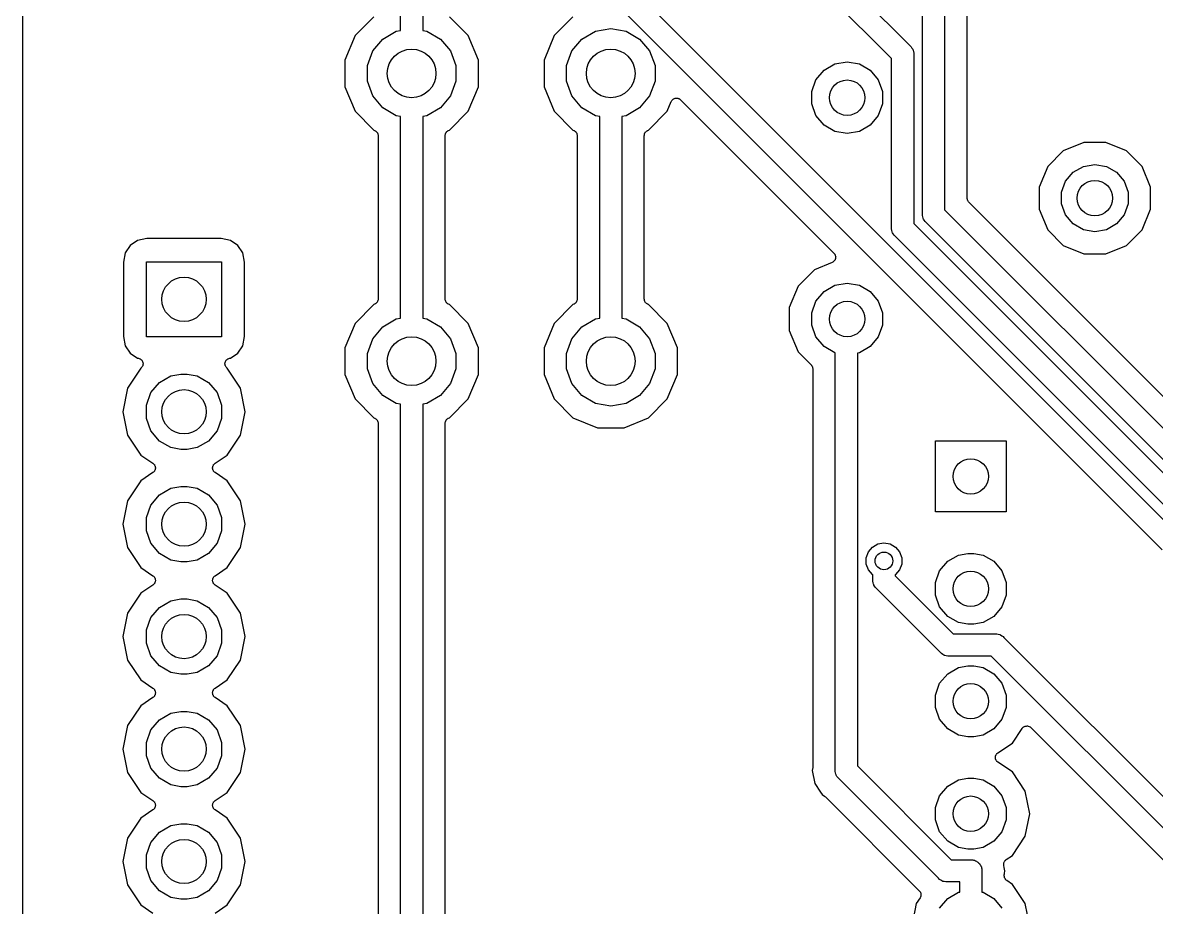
# Model space of a CAD drawing. Extents: x 137.1 to 186.2, y -96.2 to -47.4.
# Drawn here: x 137.07 to 162.69, y -79.2 to -59.22 of the extents above; entities that cross this region are included whole.
import ezdxf

# ---------------------------------------------------------------- set-up
doc = ezdxf.new("R2010")
doc.units = 0
doc.header["$MEASUREMENT"] = 0
doc.layers.add('BLACK', color=7, linetype='CONTINUOUS')

msp = doc.modelspace()

# ---------------------------------------------------------------- linework, layer by layer
at = {"layer": 'BLACK', "linetype": 'CONTINUOUS'}
for p, q in [((137.07, -96.1025), (137.07, -47.5725)), ((149.518, -52.1355), (157.125, -59.743)), ((156.706, -60.0311), (149.164, -52.4891)), ((146.909, -54.5071), (163.243, -70.8414)), ((162.824, -71.1295), (146.585, -54.8907)), ((145.61, -59.3942), (145.61, -57.869)), ((146.11, -57.7763), (146.11, -59.3942)), ((157.406, -63.5384), (157.406, -58.3541)), ((157.906, -58.2614), (157.906, -63.4457)), ((158.414, -63.1827), (158.414, -58.3377)), ((145.006, -59.0871), (144.582, -59.5113)), ((147.138, -59.5113), (146.714, -59.0871)), ((149.506, -59.0871), (149.082, -59.5113)), ((145.207, -59.5876), (145.513, -59.4113)), ((145.513, -59.4113), (145.61, -59.3942)), ((146.11, -59.3942), (146.207, -59.4113)), ((146.207, -59.4113), (146.513, -59.5876)), ((149.707, -59.5876), (150.013, -59.4113)), ((150.013, -59.4113), (150.36, -59.3501)), ((150.36, -59.3501), (150.707, -59.4113)), ((150.707, -59.4113), (151.013, -59.5876)), ((144.582, -59.5113), (144.352, -60.0655)), ((144.981, -59.8578), (145.207, -59.5876)), ((146.513, -59.5876), (146.739, -59.8578)), ((147.368, -60.0655), (147.138, -59.5113)), ((149.082, -59.5113), (148.852, -60.0655)), ((149.481, -59.8578), (149.707, -59.5876)), ((151.013, -59.5876), (151.239, -59.8578)), ((144.86, -60.1892), (144.981, -59.8578)), ((146.739, -59.8578), (146.86, -60.1892)), ((149.36, -60.1892), (149.481, -59.8578)), ((151.239, -59.8578), (151.36, -60.1892)), ((157.125, -59.743), (157.15, -59.7643)), ((157.15, -59.7643), (157.167, -59.793)), ((157.167, -59.793), (157.186, -59.8202)), ((157.186, -59.8202), (157.189, -59.831)), ((157.189, -59.831), (157.195, -59.8407)), ((157.195, -59.8407), (157.2, -59.8733)), ((157.2, -59.8733), (157.209, -59.9054)), ((157.209, -59.9054), (157.206, -59.9384)), ((157.206, -59.9384), (157.206, -63.7537)), ((144.352, -60.0655), (144.352, -60.6655)), ((144.86, -60.5418), (144.86, -60.1892)), ((146.86, -60.1892), (146.86, -60.5418)), ((147.368, -60.6655), (147.368, -60.0655)), ((148.852, -60.0655), (148.852, -60.6655)), ((149.36, -60.5418), (149.36, -60.1892)), ((151.36, -60.1892), (151.36, -60.5418)), ((155.18, -60.2907), (155.424, -60.1496)), ((155.424, -60.1496), (155.702, -60.1007)), ((155.702, -60.1007), (155.98, -60.1496)), ((155.98, -60.1496), (156.224, -60.2907)), ((156.706, -63.8464), (156.706, -60.0311)), ((154.998, -60.5068), (155.18, -60.2907)), ((156.224, -60.2907), (156.406, -60.5068)), ((144.352, -60.6655), (144.582, -61.2197)), ((144.981, -60.8732), (144.86, -60.5418)), ((146.86, -60.5418), (146.739, -60.8732)), ((147.138, -61.2197), (147.368, -60.6655)), ((148.852, -60.6655), (149.082, -61.2197)), ((149.481, -60.8732), (149.36, -60.5418)), ((151.36, -60.5418), (151.239, -60.8732)), ((154.902, -60.7719), (154.998, -60.5068)), ((156.406, -60.5068), (156.502, -60.7719)), ((145.207, -61.1434), (144.981, -60.8732)), ((146.739, -60.8732), (146.513, -61.1434)), ((149.707, -61.1434), (149.481, -60.8732)), ((151.239, -60.8732), (151.013, -61.1434)), ((151.742, -60.9769), (151.748, -60.971)), ((151.748, -60.971), (151.753, -60.964)), ((151.753, -60.964), (151.764, -60.9555)), ((151.764, -60.9555), (151.773, -60.9457)), ((151.773, -60.9457), (151.781, -60.9422)), ((151.781, -60.9422), (151.788, -60.9371)), ((151.788, -60.9371), (151.801, -60.9329)), ((151.801, -60.9329), (151.813, -60.9271)), ((151.813, -60.9271), (151.822, -60.9264)), ((151.822, -60.9264), (151.83, -60.9238)), ((151.83, -60.9238), (151.844, -60.9245)), ((151.844, -60.9245), (151.857, -60.9232)), ((151.857, -60.9232), (151.865, -60.9254)), ((151.865, -60.9254), (151.874, -60.9258)), ((151.874, -60.9258), (151.887, -60.9311)), ((151.887, -60.9311), (151.9, -60.9347)), ((151.9, -60.9347), (151.907, -60.9395)), ((151.907, -60.9395), (151.915, -60.9426)), ((151.915, -60.9426), (151.925, -60.952)), ((151.925, -60.952), (151.936, -60.96)), ((151.936, -60.96), (155.406, -64.4298)), ((154.902, -61.0541), (154.902, -60.7719)), ((156.502, -60.7719), (156.502, -61.0541)), ((144.582, -61.2197), (145.006, -61.6439)), ((145.513, -61.3197), (145.207, -61.1434)), ((146.513, -61.1434), (146.207, -61.3197)), ((146.714, -61.6439), (147.138, -61.2197)), ((149.082, -61.2197), (149.506, -61.6439)), ((150.013, -61.3197), (149.707, -61.1434)), ((151.013, -61.1434), (150.707, -61.3197)), ((151.214, -61.6439), (151.638, -61.2197)), ((151.638, -61.2197), (151.729, -61.0012)), ((151.729, -61.0012), (151.736, -60.9895)), ((151.736, -60.9895), (151.742, -60.9769)), ((154.998, -61.3192), (154.902, -61.0541)), ((156.502, -61.0541), (156.406, -61.3192)), ((145.61, -61.3368), (145.513, -61.3197)), ((145.61, -65.8942), (145.61, -61.3368)), ((146.207, -61.3197), (146.11, -61.3368)), ((146.11, -61.3368), (146.11, -65.8942)), ((150.11, -61.3368), (150.013, -61.3197)), ((150.11, -65.8942), (150.11, -61.3368)), ((150.707, -61.3197), (150.61, -61.3368)), ((150.61, -61.3368), (150.61, -65.8942)), ((155.18, -61.5353), (154.998, -61.3192)), ((156.406, -61.3192), (156.224, -61.5353)), ((145.006, -61.6439), (145.024, -61.6513)), ((145.024, -61.6513), (145.031, -61.6558)), ((145.031, -61.6558), (145.039, -61.6586)), ((145.039, -61.6586), (145.049, -61.6676)), ((145.049, -61.6676), (145.061, -61.675)), ((145.061, -61.675), (145.066, -61.6816)), ((145.066, -61.6816), (145.072, -61.687)), ((145.072, -61.687), (145.079, -61.699)), ((145.079, -61.699), (145.088, -61.71)), ((145.088, -61.71), (145.09, -61.718)), ((145.09, -61.718), (145.094, -61.7252)), ((145.094, -61.7252), (145.097, -61.7388)), ((145.097, -61.7388), (145.101, -61.7521)), ((146.619, -61.7521), (146.623, -61.7388)), ((146.623, -61.7388), (146.626, -61.7252)), ((146.626, -61.7252), (146.63, -61.718)), ((146.63, -61.718), (146.632, -61.71)), ((146.632, -61.71), (146.641, -61.699)), ((146.641, -61.699), (146.648, -61.687)), ((146.648, -61.687), (146.654, -61.6816)), ((146.654, -61.6816), (146.659, -61.675)), ((146.659, -61.675), (146.671, -61.6676)), ((146.671, -61.6676), (146.681, -61.6586)), ((146.681, -61.6586), (146.689, -61.6558)), ((146.689, -61.6558), (146.696, -61.6513)), ((146.696, -61.6513), (146.714, -61.6439)), ((149.506, -61.6439), (149.524, -61.6513)), ((149.524, -61.6513), (149.531, -61.6558)), ((149.531, -61.6558), (149.538, -61.6586)), ((149.538, -61.6586), (149.549, -61.6676)), ((149.549, -61.6676), (149.561, -61.675)), ((149.561, -61.675), (149.566, -61.6816)), ((149.566, -61.6816), (149.572, -61.687)), ((149.572, -61.687), (149.579, -61.699)), ((149.579, -61.699), (149.588, -61.71)), ((149.588, -61.71), (149.59, -61.718)), ((149.59, -61.718), (149.594, -61.7252)), ((149.594, -61.7252), (149.597, -61.7388)), ((149.597, -61.7388), (149.601, -61.7521)), ((151.119, -61.7521), (151.123, -61.7388)), ((151.123, -61.7388), (151.126, -61.7252)), ((151.126, -61.7252), (151.13, -61.718)), ((151.13, -61.718), (151.132, -61.71)), ((151.132, -61.71), (151.141, -61.699)), ((151.141, -61.699), (151.148, -61.687)), ((151.148, -61.687), (151.154, -61.6816)), ((151.154, -61.6816), (151.159, -61.675)), ((151.159, -61.675), (151.171, -61.6676)), ((151.171, -61.6676), (151.181, -61.6586)), ((151.181, -61.6586), (151.189, -61.6558)), ((151.189, -61.6558), (151.196, -61.6513)), ((151.196, -61.6513), (151.214, -61.6439)), ((155.424, -61.6764), (155.18, -61.5353)), ((155.702, -61.7253), (155.424, -61.6764)), ((155.98, -61.6764), (155.702, -61.7253)), ((156.224, -61.5353), (155.98, -61.6764)), ((145.101, -61.7521), (145.101, -61.7604)), ((145.101, -61.7604), (145.102, -61.7686)), ((145.102, -61.7686), (145.102, -65.4624)), ((146.618, -61.7686), (146.619, -61.7604)), ((146.618, -65.4624), (146.618, -61.7686)), ((146.619, -61.7604), (146.619, -61.7521)), ((149.601, -61.7521), (149.601, -61.7604)), ((149.601, -61.7604), (149.602, -61.7686)), ((149.602, -61.7686), (149.602, -65.4624)), ((151.118, -61.7686), (151.119, -61.7604)), ((151.118, -65.4624), (151.118, -61.7686)), ((151.119, -61.7604), (151.119, -61.7521)), ((161.05, -61.9245), (160.587, -62.116)), ((161.55, -61.9245), (161.05, -61.9245)), ((162.013, -62.116), (161.55, -61.9245)), ((160.587, -62.116), (160.234, -62.4699)), ((162.366, -62.4699), (162.013, -62.116)), ((160.234, -62.4699), (160.042, -62.9323)), ((160.81, -62.5991), (161.04, -62.4669)), ((161.04, -62.4669), (161.3, -62.4209)), ((161.3, -62.4209), (161.56, -62.4669)), ((161.56, -62.4669), (161.79, -62.5991)), ((162.558, -62.9323), (162.366, -62.4699)), ((160.64, -62.8017), (160.81, -62.5991)), ((161.79, -62.5991), (161.96, -62.8017)), ((160.042, -62.9323), (160.042, -63.4327)), ((160.55, -63.0503), (160.64, -62.8017)), ((161.96, -62.8017), (162.05, -63.0503)), ((162.558, -63.4327), (162.558, -62.9323)), ((158.415, -63.1882), (158.414, -63.1827)), ((158.415, -63.1938), (158.415, -63.1882)), ((158.419, -63.2098), (158.415, -63.1938)), ((158.422, -63.2262), (158.419, -63.2098)), ((158.425, -63.231), (158.422, -63.2262)), ((158.426, -63.2364), (158.425, -63.231)), ((158.436, -63.25), (158.426, -63.2364)), ((158.444, -63.2644), (158.436, -63.25)), ((158.448, -63.2679), (158.444, -63.2644)), ((158.451, -63.2725), (158.448, -63.2679)), ((160.96, -65.7809), (158.451, -63.2725)), ((160.55, -63.3147), (160.55, -63.0503)), ((162.05, -63.0503), (162.05, -63.3147)), ((157.906, -63.4457), (165.755, -71.2939)), ((160.042, -63.4327), (160.234, -63.8951)), ((160.64, -63.5633), (160.55, -63.3147)), ((162.05, -63.3147), (161.96, -63.5633)), ((162.366, -63.8951), (162.558, -63.4327)), ((157.206, -63.7537), (163.943, -70.4912)), ((157.403, -63.5714), (157.406, -63.5384)), ((157.412, -63.6035), (157.403, -63.5714)), ((157.418, -63.6361), (157.412, -63.6035)), ((157.423, -63.6458), (157.418, -63.6361)), ((157.426, -63.6566), (157.423, -63.6458)), ((157.445, -63.6838), (157.426, -63.6566)), ((157.462, -63.7125), (157.445, -63.6838)), ((157.487, -63.7338), (157.462, -63.7125)), ((165.397, -71.644), (157.487, -63.7338)), ((160.81, -63.7659), (160.64, -63.5633)), ((161.04, -63.8981), (160.81, -63.7659)), ((161.79, -63.7659), (161.56, -63.8981)), ((161.96, -63.5633), (161.79, -63.7659)), ((156.703, -63.8794), (156.706, -63.8464)), ((156.712, -63.9115), (156.703, -63.8794)), ((156.717, -63.9441), (156.712, -63.9115)), ((156.723, -63.9538), (156.717, -63.9441)), ((156.726, -63.9646), (156.723, -63.9538)), ((156.745, -63.9918), (156.726, -63.9646)), ((156.762, -64.0205), (156.745, -63.9918)), ((156.787, -64.0418), (156.762, -64.0205)), ((163.524, -70.7793), (156.787, -64.0418)), ((160.234, -63.8951), (160.587, -64.249)), ((161.3, -63.9441), (161.04, -63.8981)), ((161.56, -63.8981), (161.3, -63.9441)), ((162.013, -64.249), (162.366, -63.8951)), ((139.5, -64.2523), (139.387, -64.4203)), ((139.668, -64.14), (139.5, -64.2523)), ((139.879, -64.0981), (139.668, -64.14)), ((141.553, -64.0981), (139.879, -64.0981)), ((141.764, -64.14), (141.553, -64.0981)), ((141.932, -64.2523), (141.764, -64.14)), ((142.045, -64.4203), (141.932, -64.2523)), ((160.587, -64.249), (161.05, -64.4405)), ((161.55, -64.4405), (162.013, -64.249)), ((139.387, -64.4203), (139.346, -64.631)), ((142.086, -64.631), (142.045, -64.4203)), ((155.406, -64.4298), (155.414, -64.4411)), ((155.414, -64.4411), (155.423, -64.4514)), ((155.423, -64.4514), (155.426, -64.4591)), ((155.426, -64.4591), (155.431, -64.4659)), ((155.431, -64.4659), (155.435, -64.4793)), ((155.439, -64.5525), (155.433, -64.565)), ((155.435, -64.4793), (155.44, -64.4921)), ((155.44, -64.5441), (155.439, -64.5525)), ((155.44, -64.4921), (155.44, -64.5005)), ((155.44, -64.5005), (155.443, -64.5085)), ((155.442, -64.5362), (155.44, -64.5441)), ((155.443, -64.5085), (155.441, -64.5223)), ((155.441, -64.5223), (155.442, -64.5362)), ((161.05, -64.4405), (161.55, -64.4405)), ((139.346, -64.631), (139.346, -66.306)), ((139.866, -66.3185), (139.866, -64.6185)), ((139.866, -64.6185), (141.566, -64.6185)), ((141.566, -64.6185), (141.566, -66.3185)), ((142.086, -66.306), (142.086, -64.631)), ((154.961, -64.8041), (154.593, -65.1721)), ((155.365, -64.6369), (154.961, -64.8041)), ((155.376, -64.6295), (155.365, -64.6369)), ((155.389, -64.6236), (155.376, -64.6295)), ((155.395, -64.6177), (155.389, -64.6236)), ((155.402, -64.6132), (155.395, -64.6177)), ((155.41, -64.6022), (155.402, -64.6132)), ((155.42, -64.5924), (155.41, -64.6022)), ((155.424, -64.5849), (155.42, -64.5924)), ((155.429, -64.5782), (155.424, -64.5849)), ((155.433, -64.565), (155.429, -64.5782)), ((154.593, -65.1721), (154.394, -65.6528)), ((154.998, -65.5068), (155.18, -65.2907)), ((155.18, -65.2907), (155.424, -65.1496)), ((155.424, -65.1496), (155.702, -65.1007)), ((155.702, -65.1007), (155.98, -65.1496)), ((155.98, -65.1496), (156.224, -65.2907)), ((156.224, -65.2907), (156.406, -65.5068)), ((145.024, -65.5797), (145.006, -65.5871)), ((145.031, -65.5752), (145.024, -65.5797)), ((145.038, -65.5724), (145.031, -65.5752)), ((145.049, -65.5634), (145.038, -65.5724)), ((145.061, -65.556), (145.049, -65.5634)), ((145.066, -65.5494), (145.061, -65.556)), ((145.072, -65.544), (145.066, -65.5494)), ((145.079, -65.532), (145.072, -65.544)), ((145.088, -65.521), (145.079, -65.532)), ((145.09, -65.513), (145.088, -65.521)), ((145.094, -65.5058), (145.09, -65.513)), ((145.097, -65.4922), (145.094, -65.5058)), ((145.101, -65.4789), (145.097, -65.4922)), ((145.102, -65.4624), (145.101, -65.4706)), ((145.101, -65.4706), (145.101, -65.4789)), ((146.619, -65.4706), (146.618, -65.4624)), ((146.619, -65.4789), (146.619, -65.4706)), ((146.623, -65.4922), (146.619, -65.4789)), ((146.626, -65.5058), (146.623, -65.4922)), ((146.63, -65.513), (146.626, -65.5058)), ((146.632, -65.521), (146.63, -65.513)), ((146.641, -65.532), (146.632, -65.521)), ((146.648, -65.544), (146.641, -65.532)), ((146.654, -65.5494), (146.648, -65.544)), ((146.659, -65.556), (146.654, -65.5494)), ((146.671, -65.5634), (146.659, -65.556)), ((146.681, -65.5724), (146.671, -65.5634)), ((146.689, -65.5752), (146.681, -65.5724)), ((146.696, -65.5797), (146.689, -65.5752)), ((146.714, -65.5871), (146.696, -65.5797)), ((149.524, -65.5797), (149.506, -65.5871)), ((149.531, -65.5752), (149.524, -65.5797)), ((149.539, -65.5724), (149.531, -65.5752)), ((149.549, -65.5634), (149.539, -65.5724)), ((149.561, -65.556), (149.549, -65.5634)), ((149.566, -65.5494), (149.561, -65.556)), ((149.572, -65.544), (149.566, -65.5494)), ((149.579, -65.532), (149.572, -65.544)), ((149.588, -65.521), (149.579, -65.532)), ((149.59, -65.513), (149.588, -65.521)), ((149.594, -65.5058), (149.59, -65.513)), ((149.597, -65.4922), (149.594, -65.5058)), ((149.601, -65.4789), (149.597, -65.4922)), ((149.602, -65.4624), (149.601, -65.4706)), ((149.601, -65.4706), (149.601, -65.4789)), ((151.119, -65.4706), (151.118, -65.4624)), ((151.119, -65.4789), (151.119, -65.4706)), ((151.123, -65.4922), (151.119, -65.4789)), ((151.126, -65.5058), (151.123, -65.4922)), ((151.13, -65.513), (151.126, -65.5058)), ((151.132, -65.521), (151.13, -65.513)), ((151.141, -65.532), (151.132, -65.521)), ((151.148, -65.544), (151.141, -65.532)), ((151.154, -65.5494), (151.148, -65.544)), ((151.159, -65.556), (151.154, -65.5494)), ((151.171, -65.5634), (151.159, -65.556)), ((151.181, -65.5724), (151.171, -65.5634)), ((151.189, -65.5752), (151.181, -65.5724)), ((151.196, -65.5797), (151.189, -65.5752)), ((151.214, -65.5871), (151.196, -65.5797)), ((154.902, -65.7719), (154.998, -65.5068)), ((156.406, -65.5068), (156.502, -65.7719)), ((145.006, -65.5871), (144.582, -66.0113)), ((147.138, -66.0113), (146.714, -65.5871)), ((149.506, -65.5871), (149.082, -66.0113)), ((151.638, -66.0113), (151.214, -65.5871)), ((154.394, -65.6528), (154.394, -66.1732)), ((154.902, -66.0541), (154.902, -65.7719)), ((156.502, -65.7719), (156.502, -66.0541)), ((164.611, -69.4318), (160.96, -65.7809)), ((160.96, -65.7809), (160.96, -65.7809)), ((144.582, -66.0113), (144.352, -66.5655)), ((144.981, -66.3578), (145.207, -66.0876)), ((145.207, -66.0876), (145.513, -65.9113)), ((145.513, -65.9113), (145.61, -65.8942)), ((146.11, -65.8942), (146.207, -65.9113)), ((146.207, -65.9113), (146.513, -66.0876)), ((146.513, -66.0876), (146.739, -66.3578)), ((147.368, -66.5655), (147.138, -66.0113)), ((149.082, -66.0113), (148.852, -66.5655)), ((149.481, -66.3578), (149.707, -66.0876)), ((149.707, -66.0876), (150.013, -65.9113)), ((150.013, -65.9113), (150.11, -65.8942)), ((150.61, -65.8942), (150.707, -65.9113)), ((150.707, -65.9113), (151.013, -66.0876)), ((151.013, -66.0876), (151.239, -66.3578)), ((151.868, -66.5655), (151.638, -66.0113)), ((154.998, -66.3192), (154.902, -66.0541)), ((156.502, -66.0541), (156.406, -66.3192)), ((139.346, -66.306), (139.387, -66.5167)), ((141.566, -66.3185), (139.866, -66.3185)), ((142.045, -66.5167), (142.086, -66.306)), ((154.394, -66.1732), (154.593, -66.6539)), ((155.18, -66.5353), (154.998, -66.3192)), ((156.406, -66.3192), (156.224, -66.5353)), ((139.387, -66.5167), (139.5, -66.6847)), ((141.932, -66.6847), (142.045, -66.5167)), ((144.352, -66.5655), (144.352, -67.1655)), ((144.86, -66.6892), (144.981, -66.3578)), ((146.739, -66.3578), (146.86, -66.6892)), ((147.368, -67.1655), (147.368, -66.5655)), ((148.852, -66.5655), (148.852, -67.1655)), ((149.36, -66.6892), (149.481, -66.3578)), ((151.239, -66.3578), (151.36, -66.6892)), ((151.868, -67.1655), (151.868, -66.5655)), ((155.424, -66.6764), (155.18, -66.5353)), ((156.224, -66.5353), (155.98, -66.6764)), ((139.5, -66.6847), (139.668, -66.797)), ((139.668, -66.797), (139.688, -66.8011)), ((139.688, -66.8011), (139.704, -66.8071)), ((139.704, -66.8071), (139.72, -66.8118)), ((139.72, -66.8118), (139.724, -66.8151)), ((139.724, -66.8151), (139.73, -66.8171)), ((139.73, -66.8171), (139.742, -66.8281)), ((139.742, -66.8281), (139.755, -66.8379)), ((139.755, -66.8379), (139.758, -66.8425)), ((139.758, -66.8425), (139.763, -66.8462)), ((139.763, -66.8462), (139.771, -66.8607)), ((139.771, -66.8607), (139.78, -66.8745)), ((141.652, -66.8745), (141.661, -66.8607)), ((141.661, -66.8607), (141.669, -66.8462)), ((141.669, -66.8462), (141.674, -66.8425)), ((141.674, -66.8425), (141.677, -66.8379)), ((141.677, -66.8379), (141.69, -66.8281)), ((141.69, -66.8281), (141.702, -66.8171)), ((141.702, -66.8171), (141.708, -66.8151)), ((141.708, -66.8151), (141.712, -66.8118)), ((141.712, -66.8118), (141.728, -66.8071)), ((141.728, -66.8071), (141.744, -66.8011)), ((141.744, -66.8011), (141.764, -66.797)), ((141.764, -66.797), (141.932, -66.6847)), ((144.86, -67.0418), (144.86, -66.6892)), ((146.86, -66.6892), (146.86, -67.0418)), ((149.36, -67.0418), (149.36, -66.6892)), ((151.36, -66.6892), (151.36, -67.0418)), ((154.593, -66.6539), (154.889, -66.9499)), ((155.434, -66.6781), (155.424, -66.6764)), ((155.434, -76.1), (155.434, -66.6781)), ((155.98, -66.6764), (155.934, -66.6844)), ((155.934, -66.6844), (155.934, -76.0073)), ((139.738, -67.0272), (139.437, -67.4786)), ((139.746, -67.0198), (139.738, -67.0272)), ((139.759, -67.0094), (139.746, -67.0198)), ((139.762, -67.0046), (139.759, -67.0094)), ((139.766, -67.0008), (139.762, -67.0046)), ((139.773, -66.9859), (139.766, -67.0008)), ((139.782, -66.9717), (139.773, -66.9859)), ((139.78, -66.8745), (139.781, -66.88)), ((139.781, -66.88), (139.784, -66.8849)), ((139.783, -66.9662), (139.782, -66.9717)), ((139.786, -66.9612), (139.783, -66.9662)), ((139.784, -66.8849), (139.786, -66.9013)), ((139.786, -66.9013), (139.79, -66.9174)), ((139.787, -66.9447), (139.786, -66.9612)), ((139.791, -66.9285), (139.787, -66.9447)), ((139.79, -66.9174), (139.79, -66.9229)), ((139.79, -66.9229), (139.791, -66.9285)), ((141.641, -66.9285), (141.642, -66.9229)), ((141.645, -66.9447), (141.641, -66.9285)), ((141.642, -66.9174), (141.646, -66.9013)), ((141.642, -66.9229), (141.642, -66.9174)), ((141.646, -66.9612), (141.645, -66.9447)), ((141.646, -66.9013), (141.648, -66.8849)), ((141.649, -66.9662), (141.646, -66.9612)), ((141.648, -66.8849), (141.651, -66.88)), ((141.65, -66.9717), (141.649, -66.9662)), ((141.659, -66.9859), (141.65, -66.9717)), ((141.651, -66.88), (141.652, -66.8745)), ((141.666, -67.0008), (141.659, -66.9859)), ((141.67, -67.0046), (141.666, -67.0008)), ((141.673, -67.0094), (141.67, -67.0046)), ((141.686, -67.0198), (141.673, -67.0094)), ((141.694, -67.0272), (141.686, -67.0198)), ((141.995, -67.4786), (141.694, -67.0272)), ((144.981, -67.3732), (144.86, -67.0418)), ((146.86, -67.0418), (146.739, -67.3732)), ((149.481, -67.3732), (149.36, -67.0418)), ((151.36, -67.0418), (151.239, -67.3732)), ((154.889, -66.9499), (154.892, -66.9545)), ((154.892, -66.9545), (154.897, -66.9581)), ((154.897, -66.9581), (154.905, -66.9724)), ((154.905, -66.9724), (154.914, -66.986)), ((154.914, -66.986), (154.916, -66.9914)), ((154.916, -66.9914), (154.919, -66.9963)), ((154.919, -66.9963), (154.922, -67.0126)), ((154.922, -67.0126), (154.926, -67.0286)), ((154.926, -67.0286), (154.925, -67.0342)), ((154.925, -67.0342), (154.926, -67.0397)), ((154.926, -67.0397), (154.926, -76.0237)), ((139.969, -67.5769), (140.161, -67.3473)), ((140.161, -67.3473), (140.421, -67.1974)), ((140.421, -67.1974), (140.642, -67.1585)), ((140.642, -67.1585), (140.79, -67.1585)), ((140.79, -67.1585), (141.011, -67.1974)), ((141.011, -67.1974), (141.271, -67.3473)), ((141.271, -67.3473), (141.463, -67.5769)), ((144.352, -67.1655), (144.582, -67.7197)), ((145.207, -67.6434), (144.981, -67.3732)), ((146.739, -67.3732), (146.513, -67.6434)), ((147.138, -67.7197), (147.368, -67.1655)), ((148.852, -67.1655), (149.082, -67.7197)), ((149.707, -67.6434), (149.481, -67.3732)), ((151.239, -67.3732), (151.013, -67.6434)), ((151.638, -67.7197), (151.868, -67.1655)), ((139.437, -67.4786), (139.331, -68.0085)), ((139.866, -67.8586), (139.969, -67.5769)), ((141.463, -67.5769), (141.566, -67.8586)), ((142.101, -68.0085), (141.995, -67.4786)), ((139.866, -68.1584), (139.866, -67.8586)), ((141.566, -67.8586), (141.566, -68.1584)), ((144.582, -67.7197), (145.006, -68.1439)), ((145.513, -67.8197), (145.207, -67.6434)), ((145.61, -67.8368), (145.513, -67.8197)), ((145.61, -83.0809), (145.61, -67.8368)), ((146.207, -67.8197), (146.11, -67.8368)), ((146.11, -67.8368), (146.11, -83.1736)), ((146.513, -67.6434), (146.207, -67.8197)), ((146.714, -68.1439), (147.138, -67.7197)), ((149.082, -67.7197), (149.506, -68.1439)), ((150.013, -67.8197), (149.707, -67.6434)), ((150.36, -67.8809), (150.013, -67.8197)), ((150.707, -67.8197), (150.36, -67.8809)), ((151.013, -67.6434), (150.707, -67.8197)), ((151.214, -68.1439), (151.638, -67.7197)), ((139.331, -68.0085), (139.437, -68.5384)), ((141.995, -68.5384), (142.101, -68.0085)), ((145.006, -68.1439), (145.024, -68.1513)), ((146.696, -68.1513), (146.714, -68.1439)), ((149.506, -68.1439), (150.06, -68.3735)), ((150.66, -68.3735), (151.214, -68.1439)), ((139.969, -68.4401), (139.866, -68.1584)), ((141.566, -68.1584), (141.463, -68.4401)), ((145.024, -68.1513), (145.031, -68.1558)), ((145.031, -68.1558), (145.039, -68.1586)), ((145.039, -68.1586), (145.049, -68.1676)), ((145.049, -68.1676), (145.061, -68.175)), ((145.061, -68.175), (145.066, -68.1816)), ((145.066, -68.1816), (145.072, -68.187)), ((145.072, -68.187), (145.079, -68.199)), ((145.079, -68.199), (145.088, -68.21)), ((145.088, -68.21), (145.09, -68.218)), ((145.09, -68.218), (145.094, -68.2252)), ((145.094, -68.2252), (145.097, -68.2388)), ((145.097, -68.2388), (145.101, -68.2521)), ((145.101, -68.2521), (145.101, -68.2604)), ((145.101, -68.2604), (145.102, -68.2686)), ((145.102, -68.2686), (145.102, -82.8179)), ((146.618, -68.2686), (146.619, -68.2604)), ((146.618, -83.0973), (146.618, -68.2686)), ((146.619, -68.2521), (146.623, -68.2388)), ((146.619, -68.2604), (146.619, -68.2521)), ((146.623, -68.2388), (146.626, -68.2252)), ((146.626, -68.2252), (146.63, -68.218)), ((146.63, -68.218), (146.632, -68.21)), ((146.632, -68.21), (146.641, -68.199)), ((146.641, -68.199), (146.648, -68.187)), ((146.648, -68.187), (146.654, -68.1816)), ((146.654, -68.1816), (146.659, -68.175)), ((146.659, -68.175), (146.671, -68.1676)), ((146.671, -68.1676), (146.681, -68.1586)), ((146.681, -68.1586), (146.689, -68.1558)), ((146.689, -68.1558), (146.696, -68.1513)), ((150.06, -68.3735), (150.66, -68.3735)), ((139.437, -68.5384), (139.737, -68.9876)), ((140.161, -68.6697), (139.969, -68.4401)), ((141.463, -68.4401), (141.271, -68.6697)), ((141.695, -68.9876), (141.995, -68.5384)), ((140.421, -68.8196), (140.161, -68.6697)), ((140.642, -68.8585), (140.421, -68.8196)), ((140.79, -68.8585), (140.642, -68.8585)), ((141.011, -68.8196), (140.79, -68.8585)), ((141.271, -68.6697), (141.011, -68.8196)), ((157.696, -70.269), (157.696, -68.669)), ((157.696, -68.669), (159.296, -68.669)), ((159.296, -68.669), (159.296, -70.269)), ((139.737, -68.9876), (140.014, -69.1729)), ((141.418, -69.1729), (141.695, -68.9876)), ((140.014, -69.3841), (139.737, -69.5694)), ((140.014, -69.1729), (140.024, -69.1825)), ((140.024, -69.3745), (140.014, -69.3841)), ((140.024, -69.1825), (140.036, -69.1907)), ((140.036, -69.3663), (140.024, -69.3745)), ((140.036, -69.1907), (140.04, -69.1976)), ((140.04, -69.3594), (140.036, -69.3663)), ((140.04, -69.1976), (140.046, -69.2034)), ((140.046, -69.3536), (140.04, -69.3594)), ((140.046, -69.2034), (140.052, -69.2158)), ((140.052, -69.3412), (140.046, -69.3536)), ((140.052, -69.2158), (140.06, -69.2274)), ((140.06, -69.3296), (140.052, -69.3412)), ((140.06, -69.2274), (140.062, -69.2355)), ((140.062, -69.3215), (140.06, -69.3296)), ((140.062, -69.2355), (140.066, -69.243)), ((140.066, -69.314), (140.062, -69.3215)), ((140.066, -69.243), (140.067, -69.2567)), ((140.067, -69.3003), (140.066, -69.314)), ((140.067, -69.2567), (140.07, -69.2702)), ((140.07, -69.2868), (140.067, -69.3003)), ((140.07, -69.2702), (140.07, -69.2785)), ((140.07, -69.2785), (140.07, -69.2868)), ((141.362, -69.2702), (141.365, -69.2567)), ((141.362, -69.2785), (141.362, -69.2702)), ((141.362, -69.2868), (141.362, -69.2785)), ((141.365, -69.3003), (141.362, -69.2868)), ((141.365, -69.2567), (141.366, -69.243)), ((141.366, -69.314), (141.365, -69.3003)), ((141.366, -69.243), (141.37, -69.2355)), ((141.37, -69.3215), (141.366, -69.314)), ((141.37, -69.2355), (141.372, -69.2274)), ((141.372, -69.3296), (141.37, -69.3215)), ((141.372, -69.2274), (141.38, -69.2158)), ((141.38, -69.3412), (141.372, -69.3296)), ((141.38, -69.2158), (141.386, -69.2034)), ((141.386, -69.3536), (141.38, -69.3412)), ((141.386, -69.2034), (141.392, -69.1976)), ((141.392, -69.3594), (141.386, -69.3536)), ((141.392, -69.1976), (141.396, -69.1907)), ((141.396, -69.3663), (141.392, -69.3594)), ((141.396, -69.1907), (141.408, -69.1825)), ((141.408, -69.3745), (141.396, -69.3663)), ((141.408, -69.1825), (141.418, -69.1729)), ((141.418, -69.3841), (141.408, -69.3745)), ((141.695, -69.5694), (141.418, -69.3841)), ((139.737, -69.5694), (139.437, -70.0186)), ((141.995, -70.0186), (141.695, -69.5694)), ((139.969, -70.1169), (140.161, -69.8873)), ((140.161, -69.8873), (140.421, -69.7374)), ((140.421, -69.7374), (140.642, -69.6985)), ((140.642, -69.6985), (140.79, -69.6985)), ((140.79, -69.6985), (141.011, -69.7374)), ((141.011, -69.7374), (141.271, -69.8873)), ((141.271, -69.8873), (141.463, -70.1169)), ((139.437, -70.0186), (139.331, -70.5485)), ((139.866, -70.3986), (139.969, -70.1169)), ((141.463, -70.1169), (141.566, -70.3986)), ((142.101, -70.5485), (141.995, -70.0186)), ((139.866, -70.6984), (139.866, -70.3986)), ((141.566, -70.3986), (141.566, -70.6984)), ((159.296, -70.269), (157.696, -70.269)), ((139.331, -70.5485), (139.437, -71.0784)), ((139.969, -70.9801), (139.866, -70.6984)), ((141.566, -70.6984), (141.463, -70.9801)), ((141.995, -71.0784), (142.101, -70.5485)), ((139.437, -71.0784), (139.737, -71.5276)), ((140.161, -71.2097), (139.969, -70.9801)), ((140.421, -71.3596), (140.161, -71.2097)), ((141.271, -71.2097), (141.011, -71.3596)), ((141.463, -70.9801), (141.271, -71.2097)), ((141.695, -71.5276), (141.995, -71.0784)), ((156.135, -71.3071), (156.183, -71.1745)), ((156.183, -71.1745), (156.274, -71.0665)), ((156.274, -71.0665), (156.396, -70.9959)), ((156.396, -70.9959), (156.535, -70.9714)), ((156.535, -70.9714), (156.674, -70.9959)), ((156.674, -70.9959), (156.796, -71.0665)), ((156.796, -71.0665), (156.886, -71.1745)), ((156.886, -71.1745), (156.935, -71.3071)), ((158.218, -71.2456), (158.426, -71.209)), ((158.426, -71.209), (158.566, -71.209)), ((158.566, -71.209), (158.774, -71.2456)), ((140.642, -71.3985), (140.421, -71.3596)), ((140.79, -71.3985), (140.642, -71.3985)), ((141.011, -71.3596), (140.79, -71.3985)), ((156.135, -71.4481), (156.135, -71.3071)), ((156.183, -71.5807), (156.135, -71.4481)), ((156.935, -71.4481), (156.886, -71.5807)), ((156.935, -71.3071), (156.935, -71.4481)), ((157.792, -71.6028), (157.974, -71.3867)), ((157.974, -71.3867), (158.218, -71.2456)), ((158.774, -71.2456), (159.018, -71.3867)), ((159.018, -71.3867), (159.2, -71.6028)), ((139.737, -71.5276), (140.014, -71.7129)), ((140.014, -71.7129), (140.024, -71.7225)), ((140.024, -71.7225), (140.036, -71.7307)), ((140.036, -71.7307), (140.04, -71.7376)), ((141.392, -71.7376), (141.396, -71.7307)), ((141.396, -71.7307), (141.408, -71.7225)), ((141.408, -71.7225), (141.418, -71.7129)), ((141.418, -71.7129), (141.695, -71.5276)), ((156.274, -71.6887), (156.183, -71.5807)), ((156.285, -71.6951), (156.274, -71.6887)), ((156.285, -71.8051), (156.285, -71.6951)), ((156.796, -71.6887), (156.785, -71.6951)), ((156.785, -71.6951), (156.785, -71.7124)), ((156.785, -71.7124), (158.101, -73.029)), ((156.886, -71.5807), (156.796, -71.6887)), ((157.696, -71.8679), (157.792, -71.6028)), ((159.2, -71.6028), (159.296, -71.8679)), ((140.014, -71.9241), (139.737, -72.1094)), ((140.024, -71.9145), (140.014, -71.9241)), ((140.036, -71.9063), (140.024, -71.9145)), ((140.04, -71.8994), (140.036, -71.9063)), ((140.04, -71.7376), (140.046, -71.7434)), ((140.046, -71.8936), (140.04, -71.8994)), ((140.046, -71.7434), (140.052, -71.7558)), ((140.052, -71.8812), (140.046, -71.8936)), ((140.052, -71.7558), (140.06, -71.7674)), ((140.06, -71.8696), (140.052, -71.8812)), ((140.06, -71.7674), (140.062, -71.7755)), ((140.062, -71.8615), (140.06, -71.8696)), ((140.062, -71.7755), (140.066, -71.783)), ((140.066, -71.854), (140.062, -71.8615)), ((140.066, -71.783), (140.067, -71.7967)), ((140.067, -71.8403), (140.066, -71.854)), ((140.067, -71.7967), (140.07, -71.8102)), ((140.07, -71.8268), (140.067, -71.8403)), ((140.07, -71.8102), (140.07, -71.8185)), ((140.07, -71.8185), (140.07, -71.8268)), ((141.362, -71.8102), (141.365, -71.7967)), ((141.362, -71.8185), (141.362, -71.8102)), ((141.362, -71.8268), (141.362, -71.8185)), ((141.365, -71.8403), (141.362, -71.8268)), ((141.365, -71.7967), (141.366, -71.783)), ((141.366, -71.854), (141.365, -71.8403)), ((141.366, -71.783), (141.37, -71.7755)), ((141.37, -71.8615), (141.366, -71.854)), ((141.37, -71.7755), (141.372, -71.7674)), ((141.372, -71.8696), (141.37, -71.8615)), ((141.372, -71.7674), (141.38, -71.7558)), ((141.38, -71.8812), (141.372, -71.8696)), ((141.38, -71.7558), (141.386, -71.7434)), ((141.386, -71.8936), (141.38, -71.8812)), ((141.386, -71.7434), (141.392, -71.7376)), ((141.392, -71.8994), (141.386, -71.8936)), ((141.396, -71.9063), (141.392, -71.8994)), ((141.408, -71.9145), (141.396, -71.9063)), ((141.418, -71.9241), (141.408, -71.9145)), ((141.695, -72.1094), (141.418, -71.9241)), ((156.282, -71.8381), (156.285, -71.8051)), ((156.29, -71.8702), (156.282, -71.8381)), ((156.296, -71.9028), (156.29, -71.8702)), ((156.302, -71.9125), (156.296, -71.9028)), ((156.305, -71.9233), (156.302, -71.9125)), ((156.324, -71.9505), (156.305, -71.9233)), ((156.34, -71.9792), (156.324, -71.9505)), ((156.366, -72.0005), (156.34, -71.9792)), ((157.696, -72.1501), (157.696, -71.8679)), ((159.296, -71.8679), (159.296, -72.1501)), ((139.737, -72.1094), (139.437, -72.5586)), ((140.421, -72.2774), (140.642, -72.2385)), ((140.642, -72.2385), (140.79, -72.2385)), ((140.79, -72.2385), (141.011, -72.2774)), ((141.995, -72.5586), (141.695, -72.1094)), ((157.813, -73.4481), (156.366, -72.0005)), ((157.792, -72.4152), (157.696, -72.1501)), ((159.296, -72.1501), (159.2, -72.4152)), ((139.969, -72.6569), (140.161, -72.4273)), ((140.161, -72.4273), (140.421, -72.2774)), ((141.011, -72.2774), (141.271, -72.4273)), ((141.271, -72.4273), (141.463, -72.6569)), ((157.974, -72.6313), (157.792, -72.4152)), ((159.2, -72.4152), (159.018, -72.6313)), ((139.437, -72.5586), (139.331, -73.0885)), ((139.866, -72.9386), (139.969, -72.6569)), ((141.463, -72.6569), (141.566, -72.9386)), ((142.101, -73.0885), (141.995, -72.5586)), ((158.218, -72.7724), (157.974, -72.6313)), ((159.018, -72.6313), (158.774, -72.7724)), ((139.866, -73.2384), (139.866, -72.9386)), ((141.566, -72.9386), (141.566, -73.2384)), ((158.426, -72.809), (158.218, -72.7724)), ((158.566, -72.809), (158.426, -72.809)), ((158.774, -72.7724), (158.566, -72.809)), ((139.331, -73.0885), (139.437, -73.6184)), ((139.969, -73.5201), (139.866, -73.2384)), ((141.566, -73.2384), (141.463, -73.5201)), ((141.995, -73.6184), (142.101, -73.0885)), ((158.101, -73.029), (159.052, -73.029)), ((159.052, -73.029), (159.085, -73.0261)), ((159.085, -73.0261), (159.117, -73.0347)), ((159.117, -73.0347), (159.15, -73.0405)), ((159.15, -73.0405), (159.159, -73.046)), ((159.159, -73.046), (159.17, -73.0489)), ((159.17, -73.0489), (159.197, -73.0679)), ((159.197, -73.0679), (159.226, -73.0845)), ((159.226, -73.0845), (159.247, -73.1099)), ((159.247, -73.1099), (165.035, -78.8975)), ((140.161, -73.7497), (139.969, -73.5201)), ((141.463, -73.5201), (141.271, -73.7497)), ((157.834, -73.4735), (157.813, -73.4481)), ((157.863, -73.49), (157.834, -73.4735)), ((157.89, -73.5091), (157.863, -73.49)), ((157.901, -73.512), (157.89, -73.5091)), ((157.911, -73.5175), (157.901, -73.512)), ((157.943, -73.5233), (157.911, -73.5175)), ((157.975, -73.5319), (157.943, -73.5233)), ((139.437, -73.6184), (139.737, -74.0676)), ((140.421, -73.8996), (140.161, -73.7497)), ((141.271, -73.7497), (141.011, -73.8996)), ((141.695, -74.0676), (141.995, -73.6184)), ((158.008, -73.529), (157.975, -73.5319)), ((158.959, -73.529), (158.008, -73.529)), ((158.218, -73.7856), (158.426, -73.749)), ((158.426, -73.749), (158.566, -73.749)), ((158.566, -73.749), (158.774, -73.7856)), ((164.616, -79.1856), (158.959, -73.529)), ((140.642, -73.9385), (140.421, -73.8996)), ((140.79, -73.9385), (140.642, -73.9385)), ((141.011, -73.8996), (140.79, -73.9385)), ((157.792, -74.1428), (157.974, -73.9267)), ((157.974, -73.9267), (158.218, -73.7856)), ((158.774, -73.7856), (159.018, -73.9267)), ((159.018, -73.9267), (159.2, -74.1428)), ((139.737, -74.0676), (140.014, -74.2529)), ((140.014, -74.2529), (140.024, -74.2625)), ((140.024, -74.2625), (140.036, -74.2707)), ((140.036, -74.2707), (140.04, -74.2776)), ((140.04, -74.2776), (140.046, -74.2834)), ((140.046, -74.2834), (140.052, -74.2958)), ((140.052, -74.2958), (140.06, -74.3074)), ((141.372, -74.3074), (141.38, -74.2958)), ((141.38, -74.2958), (141.386, -74.2834)), ((141.386, -74.2834), (141.392, -74.2776)), ((141.392, -74.2776), (141.396, -74.2707)), ((141.396, -74.2707), (141.408, -74.2625)), ((141.408, -74.2625), (141.418, -74.2529)), ((141.418, -74.2529), (141.695, -74.0676)), ((157.696, -74.4079), (157.792, -74.1428)), ((159.2, -74.1428), (159.296, -74.4079)), ((140.014, -74.4641), (139.737, -74.6494)), ((140.024, -74.4545), (140.014, -74.4641)), ((140.036, -74.4463), (140.024, -74.4545)), ((140.04, -74.4394), (140.036, -74.4463)), ((140.046, -74.4336), (140.04, -74.4394)), ((140.052, -74.4212), (140.046, -74.4336)), ((140.06, -74.4096), (140.052, -74.4212)), ((140.06, -74.3074), (140.062, -74.3155)), ((140.062, -74.4015), (140.06, -74.4096)), ((140.062, -74.3155), (140.066, -74.323)), ((140.066, -74.394), (140.062, -74.4015)), ((140.066, -74.323), (140.067, -74.3367)), ((140.067, -74.3803), (140.066, -74.394)), ((140.067, -74.3367), (140.07, -74.3502)), ((140.07, -74.3668), (140.067, -74.3803)), ((140.07, -74.3502), (140.07, -74.3585)), ((140.07, -74.3585), (140.07, -74.3668)), ((141.362, -74.3502), (141.365, -74.3367)), ((141.362, -74.3585), (141.362, -74.3502)), ((141.362, -74.3668), (141.362, -74.3585)), ((141.365, -74.3803), (141.362, -74.3668)), ((141.365, -74.3367), (141.366, -74.323)), ((141.366, -74.394), (141.365, -74.3803)), ((141.366, -74.323), (141.37, -74.3155)), ((141.37, -74.4015), (141.366, -74.394)), ((141.37, -74.3155), (141.372, -74.3074)), ((141.372, -74.4096), (141.37, -74.4015)), ((141.38, -74.4212), (141.372, -74.4096)), ((141.386, -74.4336), (141.38, -74.4212)), ((141.392, -74.4394), (141.386, -74.4336)), ((141.396, -74.4463), (141.392, -74.4394)), ((141.408, -74.4545), (141.396, -74.4463)), ((141.418, -74.4641), (141.408, -74.4545)), ((141.695, -74.6494), (141.418, -74.4641)), ((157.696, -74.6901), (157.696, -74.4079)), ((159.296, -74.4079), (159.296, -74.6901)), ((139.737, -74.6494), (139.437, -75.0986)), ((140.421, -74.8174), (140.642, -74.7785)), ((140.642, -74.7785), (140.79, -74.7785)), ((140.79, -74.7785), (141.011, -74.8174)), ((141.995, -75.0986), (141.695, -74.6494)), ((157.792, -74.9552), (157.696, -74.6901)), ((159.296, -74.6901), (159.2, -74.9552)), ((139.969, -75.1969), (140.161, -74.9673)), ((140.161, -74.9673), (140.421, -74.8174)), ((141.011, -74.8174), (141.271, -74.9673)), ((141.271, -74.9673), (141.463, -75.1969)), ((157.974, -75.1713), (157.792, -74.9552)), ((159.2, -74.9552), (159.018, -75.1713)), ((139.437, -75.0986), (139.331, -75.6285)), ((139.866, -75.4786), (139.969, -75.1969)), ((141.463, -75.1969), (141.566, -75.4786)), ((142.101, -75.6285), (141.995, -75.0986)), ((158.218, -75.3124), (157.974, -75.1713)), ((158.426, -75.349), (158.218, -75.3124)), ((158.774, -75.3124), (158.566, -75.349)), ((159.018, -75.1713), (158.774, -75.3124)), ((159.439, -75.492), (159.659, -75.1623)), ((159.659, -75.1623), (159.66, -75.1613)), ((159.66, -75.1613), (159.661, -75.16)), ((159.661, -75.16), (159.676, -75.1453)), ((159.676, -75.1453), (159.69, -75.1304)), ((159.69, -75.1304), (159.691, -75.1298)), ((159.691, -75.1298), (159.692, -75.1288)), ((159.692, -75.1288), (159.711, -75.12)), ((159.711, -75.12), (159.729, -75.1109)), ((159.729, -75.1109), (159.731, -75.1107)), ((159.731, -75.1107), (159.732, -75.1101)), ((159.732, -75.1101), (159.753, -75.1083)), ((159.753, -75.1083), (159.773, -75.1061)), ((159.773, -75.1061), (159.775, -75.1064)), ((159.775, -75.1064), (159.776, -75.1063)), ((159.776, -75.1063), (159.796, -75.1117)), ((159.796, -75.1117), (159.816, -75.1166)), ((159.816, -75.1166), (159.817, -75.1174)), ((159.817, -75.1174), (159.819, -75.1177)), ((159.819, -75.1177), (159.836, -75.1296)), ((159.836, -75.1296), (159.853, -75.1411)), ((159.853, -75.1411), (159.854, -75.1422)), ((159.854, -75.1422), (159.855, -75.143)), ((159.855, -75.143), (164.071, -79.3588)), ((139.866, -75.7784), (139.866, -75.4786)), ((141.566, -75.4786), (141.566, -75.7784)), ((158.566, -75.349), (158.426, -75.349)), ((159.108, -75.7134), (159.439, -75.492)), ((139.331, -75.6285), (139.437, -76.1584)), ((139.969, -76.0601), (139.866, -75.7784)), ((141.566, -75.7784), (141.463, -76.0601)), ((141.995, -76.1584), (142.101, -75.6285)), ((159.052, -75.8107), (159.055, -75.7972)), ((159.052, -75.819), (159.052, -75.8107)), ((159.052, -75.8273), (159.052, -75.819)), ((159.055, -75.8408), (159.052, -75.8273)), ((159.055, -75.7972), (159.056, -75.7835)), ((159.056, -75.7835), (159.06, -75.776)), ((159.06, -75.776), (159.062, -75.7679)), ((159.062, -75.7679), (159.07, -75.7563)), ((159.07, -75.7563), (159.076, -75.7439)), ((159.076, -75.7439), (159.082, -75.7381)), ((159.082, -75.7381), (159.087, -75.7312)), ((159.087, -75.7312), (159.098, -75.723)), ((159.098, -75.723), (159.108, -75.7134)), ((140.161, -76.2897), (139.969, -76.0601)), ((141.463, -76.0601), (141.271, -76.2897)), ((154.924, -76.0485), (154.911, -76.1109)), ((154.926, -76.0237), (154.924, -76.036)), ((154.924, -76.036), (154.924, -76.0485)), ((155.934, -76.0073), (158.056, -78.1287)), ((159.056, -75.8545), (159.055, -75.8408)), ((159.06, -75.862), (159.056, -75.8545)), ((159.062, -75.8701), (159.06, -75.862)), ((159.07, -75.8817), (159.062, -75.8701)), ((159.076, -75.8941), (159.07, -75.8817)), ((159.082, -75.8999), (159.076, -75.8941)), ((159.087, -75.9068), (159.082, -75.8999)), ((159.098, -75.915), (159.087, -75.9068)), ((159.108, -75.9246), (159.098, -75.915)), ((159.439, -76.146), (159.108, -75.9246)), ((139.437, -76.1584), (139.737, -76.6076)), ((140.421, -76.4396), (140.161, -76.2897)), ((141.271, -76.2897), (141.011, -76.4396)), ((141.695, -76.6076), (141.995, -76.1584)), ((154.911, -76.1109), (154.97, -76.4067)), ((155.431, -76.133), (155.434, -76.1)), ((155.44, -76.1651), (155.431, -76.133)), ((155.446, -76.1977), (155.44, -76.1651)), ((155.451, -76.2074), (155.446, -76.1977)), ((155.454, -76.2182), (155.451, -76.2074)), ((155.473, -76.2454), (155.454, -76.2182)), ((155.49, -76.2741), (155.473, -76.2454)), ((155.515, -76.2954), (155.49, -76.2741)), ((157.768, -78.5478), (155.515, -76.2954)), ((157.974, -76.4667), (158.218, -76.3256)), ((158.218, -76.3256), (158.426, -76.289)), ((158.426, -76.289), (158.566, -76.289)), ((158.566, -76.289), (158.774, -76.3256)), ((158.774, -76.3256), (159.018, -76.4667)), ((159.728, -76.5786), (159.439, -76.146)), ((140.642, -76.4785), (140.421, -76.4396)), ((140.79, -76.4785), (140.642, -76.4785)), ((141.011, -76.4396), (140.79, -76.4785)), ((154.97, -76.4067), (155.102, -76.6045)), ((157.792, -76.6828), (157.974, -76.4667)), ((159.018, -76.4667), (159.2, -76.6828)), ((159.83, -77.089), (159.728, -76.5786)), ((139.737, -76.6076), (140.014, -76.7929)), ((140.014, -76.7929), (140.024, -76.8025)), ((140.024, -76.8025), (140.036, -76.8107)), ((140.036, -76.8107), (140.04, -76.8176)), ((140.04, -76.8176), (140.046, -76.8234)), ((140.046, -76.8234), (140.052, -76.8358)), ((140.052, -76.8358), (140.06, -76.8474)), ((140.06, -76.8474), (140.062, -76.8555)), ((140.062, -76.8555), (140.066, -76.863)), ((141.366, -76.863), (141.37, -76.8555)), ((141.37, -76.8555), (141.372, -76.8474)), ((141.372, -76.8474), (141.38, -76.8358)), ((141.38, -76.8358), (141.386, -76.8234)), ((141.386, -76.8234), (141.392, -76.8176)), ((141.392, -76.8176), (141.396, -76.8107)), ((141.396, -76.8107), (141.408, -76.8025)), ((141.408, -76.8025), (141.418, -76.7929)), ((141.418, -76.7929), (141.695, -76.6076)), ((155.102, -76.6045), (155.102, -76.6045)), ((155.102, -76.6045), (155.138, -76.6574)), ((155.138, -76.6574), (155.191, -76.6927)), ((155.191, -76.6927), (155.2, -76.7014)), ((155.2, -76.7014), (155.21, -76.7085)), ((155.21, -76.7085), (157.333, -78.8314)), ((157.696, -76.9479), (157.792, -76.6828)), ((159.2, -76.6828), (159.296, -76.9479)), ((140.014, -77.0041), (139.737, -77.1894)), ((140.024, -76.9945), (140.014, -77.0041)), ((140.036, -76.9863), (140.024, -76.9945)), ((140.04, -76.9794), (140.036, -76.9863)), ((140.046, -76.9736), (140.04, -76.9794)), ((140.052, -76.9612), (140.046, -76.9736)), ((140.06, -76.9496), (140.052, -76.9612)), ((140.062, -76.9415), (140.06, -76.9496)), ((140.066, -76.934), (140.062, -76.9415)), ((140.066, -76.863), (140.067, -76.8767)), ((140.067, -76.9203), (140.066, -76.934)), ((140.067, -76.8767), (140.07, -76.8902)), ((140.07, -76.9068), (140.067, -76.9203)), ((140.07, -76.8902), (140.07, -76.8985)), ((140.07, -76.8985), (140.07, -76.9068)), ((141.362, -76.8902), (141.365, -76.8767)), ((141.362, -76.8985), (141.362, -76.8902)), ((141.362, -76.9068), (141.362, -76.8985)), ((141.365, -76.9203), (141.362, -76.9068)), ((141.365, -76.8767), (141.366, -76.863)), ((141.366, -76.934), (141.365, -76.9203)), ((141.37, -76.9415), (141.366, -76.934)), ((141.372, -76.9496), (141.37, -76.9415)), ((141.38, -76.9612), (141.372, -76.9496)), ((141.386, -76.9736), (141.38, -76.9612)), ((141.392, -76.9794), (141.386, -76.9736)), ((141.396, -76.9863), (141.392, -76.9794)), ((141.408, -76.9945), (141.396, -76.9863)), ((141.418, -77.0041), (141.408, -76.9945)), ((141.695, -77.1894), (141.418, -77.0041)), ((157.696, -77.2301), (157.696, -76.9479)), ((159.296, -76.9479), (159.296, -77.2301)), ((159.728, -77.5994), (159.83, -77.089)), ((139.737, -77.1894), (139.437, -77.6386)), ((140.161, -77.5073), (140.421, -77.3574)), ((140.421, -77.3574), (140.642, -77.3185)), ((140.642, -77.3185), (140.79, -77.3185)), ((140.79, -77.3185), (141.011, -77.3574)), ((141.011, -77.3574), (141.271, -77.5073)), ((141.995, -77.6386), (141.695, -77.1894)), ((157.792, -77.4952), (157.696, -77.2301)), ((159.296, -77.2301), (159.2, -77.4952)), ((139.969, -77.7369), (140.161, -77.5073)), ((141.271, -77.5073), (141.463, -77.7369)), ((157.974, -77.7113), (157.792, -77.4952)), ((159.2, -77.4952), (159.018, -77.7113)), ((159.439, -78.032), (159.728, -77.5994)), ((139.437, -77.6386), (139.331, -78.1685)), ((139.866, -78.0186), (139.969, -77.7369)), ((141.463, -77.7369), (141.566, -78.0186)), ((142.101, -78.1685), (141.995, -77.6386)), ((158.218, -77.8524), (157.974, -77.7113)), ((158.426, -77.889), (158.218, -77.8524)), ((158.774, -77.8524), (158.566, -77.889)), ((159.018, -77.7113), (158.774, -77.8524)), ((139.866, -78.3184), (139.866, -78.0186)), ((141.566, -78.0186), (141.566, -78.3184)), ((158.056, -78.1287), (158.518, -78.1287)), ((158.566, -77.889), (158.426, -77.889)), ((158.518, -78.1287), (158.518, -78.1287)), ((158.518, -78.1287), (158.54, -78.1287)), ((158.54, -78.1287), (158.561, -78.1363)), ((158.561, -78.1363), (158.583, -78.1402)), ((159.277, -78.1468), (159.285, -78.136)), ((159.285, -78.136), (159.292, -78.1317)), ((159.292, -78.1317), (159.299, -78.1259)), ((159.299, -78.1259), (159.439, -78.032)), ((139.331, -78.1685), (139.437, -78.6984)), ((139.969, -78.6001), (139.866, -78.3184)), ((141.566, -78.3184), (141.463, -78.6001)), ((141.995, -78.6984), (142.101, -78.1685)), ((158.583, -78.1402), (158.602, -78.1513)), ((158.602, -78.1513), (158.623, -78.1589)), ((158.623, -78.1589), (158.64, -78.1731)), ((158.64, -78.1731), (158.659, -78.1842)), ((158.659, -78.1842), (158.673, -78.2012)), ((158.673, -78.2012), (158.69, -78.2155)), ((158.69, -78.2155), (158.702, -78.2348)), ((158.702, -78.2348), (158.716, -78.2518)), ((158.716, -78.2518), (158.723, -78.2726)), ((158.723, -78.2726), (158.735, -78.2919)), ((158.735, -78.2919), (158.738, -78.3137)), ((158.738, -78.3137), (158.746, -78.3346)), ((158.746, -78.3346), (158.746, -78.3568)), ((158.746, -78.3568), (158.746, -78.3568)), ((158.746, -78.3568), (158.746, -78.8607)), ((159.242, -78.2398), (159.244, -78.226)), ((159.244, -78.2479), (159.242, -78.2398)), ((159.244, -78.2122), (159.246, -78.2043)), ((159.244, -78.226), (159.244, -78.2122)), ((159.244, -78.2563), (159.244, -78.2479)), ((159.254, -78.302), (159.244, -78.2563)), ((159.246, -78.2043), (159.247, -78.196)), ((159.247, -78.196), (159.253, -78.1835)), ((159.253, -78.1835), (159.258, -78.1704)), ((159.269, -78.3787), (159.254, -78.302)), ((159.254, -78.302), (159.254, -78.302)), ((159.256, -78.4411), (159.269, -78.3787)), ((159.258, -78.1704), (159.263, -78.1639)), ((159.263, -78.1639), (159.267, -78.1564)), ((159.267, -78.1564), (159.277, -78.1468)), ((140.161, -78.8297), (139.969, -78.6001)), ((141.463, -78.6001), (141.271, -78.8297)), ((157.789, -78.5732), (157.768, -78.5478)), ((157.818, -78.5897), (157.789, -78.5732)), ((157.845, -78.6088), (157.818, -78.5897)), ((157.856, -78.6117), (157.845, -78.6088)), ((157.865, -78.6172), (157.856, -78.6117)), ((157.898, -78.623), (157.865, -78.6172)), ((157.93, -78.6316), (157.898, -78.623)), ((157.963, -78.6287), (157.93, -78.6316)), ((158.246, -78.6287), (157.963, -78.6287)), ((158.246, -78.8607), (158.246, -78.6287)), ((159.254, -78.4659), (159.256, -78.4536)), ((159.254, -78.4945), (159.254, -78.4659)), ((159.257, -78.5122), (159.254, -78.4945)), ((159.256, -78.4536), (159.256, -78.4411)), ((159.259, -78.53), (159.257, -78.5122)), ((159.261, -78.5338), (159.259, -78.53)), ((159.262, -78.5379), (159.261, -78.5338)), ((159.271, -78.5535), (159.262, -78.5379)), ((159.279, -78.5696), (159.271, -78.5535)), ((159.282, -78.5725), (159.279, -78.5696)), ((159.284, -78.5761), (159.282, -78.5725)), ((159.297, -78.5877), (159.284, -78.5761)), ((159.31, -78.6001), (159.297, -78.5877)), ((159.439, -78.686), (159.31, -78.6001)), ((139.437, -78.6984), (139.737, -79.1476)), ((140.421, -78.9796), (140.161, -78.8297)), ((141.271, -78.8297), (141.011, -78.9796)), ((141.695, -79.1476), (141.995, -78.6984)), ((157.333, -78.8314), (157.345, -78.8484)), ((157.345, -78.8484), (157.357, -78.8651)), ((157.357, -78.8651), (157.357, -78.8664)), ((157.357, -78.8664), (157.358, -78.8676)), ((157.358, -78.8676), (157.364, -78.8876)), ((157.364, -78.8876), (157.369, -78.9074)), ((157.369, -78.9074), (157.369, -78.9088)), ((157.974, -79.0067), (158.218, -78.8656)), ((158.218, -78.8656), (158.246, -78.8607)), ((158.746, -78.8607), (158.774, -78.8656)), ((158.774, -78.8656), (159.018, -79.0067)), ((159.728, -79.1186), (159.439, -78.686)), ((139.737, -79.1476), (140.014, -79.3329)), ((140.642, -79.0185), (140.421, -78.9796)), ((140.79, -79.0185), (140.642, -79.0185)), ((141.011, -78.9796), (140.79, -79.0185)), ((141.418, -79.3329), (141.695, -79.1476)), ((157.264, -79.1186), (157.162, -79.629)), ((157.349, -78.9918), (157.264, -79.1186)), ((157.357, -78.9728), (157.349, -78.9918)), ((157.366, -78.9541), (157.357, -78.9728)), ((157.368, -78.9308), (157.366, -78.9514)), ((157.366, -78.9514), (157.366, -78.9527)), ((157.366, -78.9527), (157.366, -78.9541)), ((157.37, -78.9102), (157.368, -78.9308)), ((157.369, -78.9088), (157.37, -78.9102)), ((157.792, -79.2228), (157.974, -79.0067)), ((159.018, -79.0067), (159.2, -79.2228)), ((159.83, -79.629), (159.728, -79.1186))]:
    msp.add_line(p, q, dxfattribs=at)
at = {"layer": 'BLACK'}
for centre, radius in [((145.86, -60.3655), 0.55), ((150.36, -60.3655), 0.55), ((155.702, -60.913), 0.4), ((161.3, -63.1825), 0.4), ((140.716, -65.4685), 0.5), ((155.702, -65.913), 0.4), ((145.86, -66.8655), 0.55), ((150.36, -66.8655), 0.55), ((140.716, -68.0085), 0.5), ((158.496, -69.469), 0.4), ((140.716, -70.5485), 0.5), ((156.535, -71.3776), 0.2), ((158.496, -72.009), 0.4), ((140.716, -73.0885), 0.5), ((158.496, -74.549), 0.4), ((140.716, -75.6285), 0.5), ((158.496, -77.089), 0.4), ((140.716, -78.1685), 0.5)]:
    msp.add_circle(centre, radius, dxfattribs=at)

doc.saveas('drawing.dxf')
